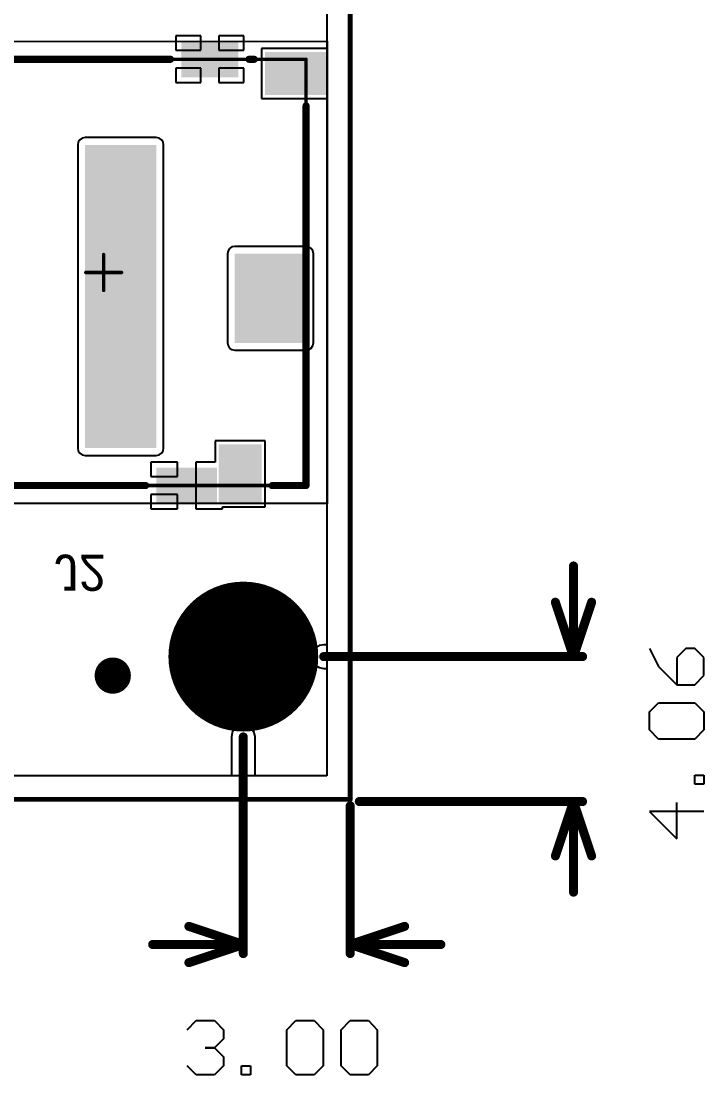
# Model space of a CAD drawing. Header units: millimetres. Extents: x -0.4 to 7.76, y -3.34 to 0.42.
# Drawn here: x 7.001 to 7.755, y -3.338 to -2.175 of the extents above; entities that cross this region are included whole.
import ezdxf

# ---------------------------------------------------------------- set-up
doc = ezdxf.new("R2010")
doc.units = ezdxf.units.MM
doc.header["$MEASUREMENT"] = 0
for name, color, linetype in [('BottomLayer', 5, 'Continuous'), ('BottomOverlay', 54, 'Continuous'), ('BottomPaste', 16, 'Continuous'), ('BottomSolder', 6, 'Continuous'), ('KeepOutLayer', 6, 'Continuous'), ('Mechanical13', 56, 'Continuous'), ('Mechanical15', 56, 'Continuous'), ('MultiLayer', 9, 'Continuous'), ('TopLayer', 1, 'Continuous'), ('TopSolder', 216, 'Continuous'), ('ViaHoleLayer', 16, 'Continuous')]:
    doc.layers.add(name, color=color, linetype=linetype)

# ---------------------------------------------------------------- blocks, each defined once
blk = doc.blocks.new('HIRO_DM3D_SF_V_B_25')
at = {"layer": 'BottomLayer'}
for points in [[(-0.1644, 0.247), (-0.1919, 0.247), (-0.1644, 0.1781), (-0.1919, 0.1781)], [(-0.1211, 0.247), (-0.1486, 0.247), (-0.1211, 0.1781), (-0.1486, 0.1781)], [(-0.0778, 0.247), (-0.1053, 0.247), (-0.0778, 0.1781), (-0.1053, 0.1781)], [(-0.0344, 0.247), (-0.062, 0.247), (-0.0344, 0.1781), (-0.062, 0.1781)], [(-0.0187, 0.1781), (0.0089, 0.1781), (-0.0187, 0.247), (0.0089, 0.247)], [(0.0246, 0.1781), (0.0522, 0.1781), (0.0246, 0.247), (0.0522, 0.247)], [(0.0679, 0.1781), (0.0955, 0.1781), (0.0679, 0.247), (0.0955, 0.247)], [(0.1112, 0.1781), (0.1388, 0.1781), (0.1112, 0.247), (0.1388, 0.247)], [(-0.251, 0.1781), (-0.1998, 0.1781), (-0.251, 0.2372), (-0.1998, 0.2372)], [(0.1919, 0.1781), (0.251, 0.1781), (0.1919, 0.2372), (0.251, 0.2372)], [(-0.1939, -0.0581), (0.1407, -0.0581), (-0.1939, 0.0207), (0.1407, 0.0207)], [(-0.2195, -0.062), (-0.251, -0.062), (-0.2195, -0.1211), (-0.251, -0.1211)], [(0.2195, -0.1447), (0.251, -0.1447), (0.2195, -0.0896), (0.251, -0.0896)], [(-0.251, -0.1703), (-0.1939, -0.1703), (-0.251, -0.1309), (-0.1939, -0.1309)], [(-0.0778, -0.2234), (0.0207, -0.2234), (-0.0778, -0.1447), (0.0207, -0.1447)], [(0.1998, -0.2431), (0.2392, -0.2431), (0.1998, -0.1821), (0.2392, -0.1821)]]:
    blk.add_solid(points, dxfattribs=at)
at = {"layer": 'BottomOverlay'}
for points, const_width in [([(0.1299, 0.2687, 1), (0.1201, 0.2687, 1)], 0.00984), ([(0.1176, 0.2687, 1), (0.1225, 0.2687, 1)], 0.00492), ([(0.1275, 0.2687, 1), (0.1324, 0.2687, 1)], 0.00492), ([(0.1526, 0.2274, 1), (0.1565, 0.2274, 1)], 0.00394), ([(0.1742, 0.2274, 1), (0.1781, 0.2274, 1)], 0.00394), ([(-0.2372, 0.1624, 1), (-0.2333, 0.1624, 1)], 0.00394), ([(0.2333, 0.1624, 1), (0.2372, 0.1624, 1)], 0.00394), ([(-0.2372, -0.0463, 1), (-0.2333, -0.0463, 1)], 0.00394), ([(0.2333, -0.0738, 1), (0.2372, -0.0738, 1)], 0.00394), ([(0.2333, -0.1604, 1), (0.2372, -0.1604, 1)], 0.00394), ([(0.2333, -0.1663, 1), (0.2372, -0.1663, 1)], 0.00394), ([(-0.2372, -0.186, 1), (-0.2333, -0.186, 1)], 0.00394), ([(-0.2372, -0.2234, 1), (-0.2333, -0.2234, 1)], 0.00394), ([(-0.2372, -0.2234, 1), (-0.2333, -0.2234, 1)], 0.00394), ([(0.1821, -0.2234, 1), (0.186, -0.2234, 1)], 0.00394)]:
    blk.add_lwpolyline(points, format="xyb", close=True, dxfattribs=dict(at, const_width=const_width))
at = {"layer": 'BottomOverlay', "const_width": 0.00787}
for points in [[(0.1545, 0.2274), (0.1762, 0.2274)], [(-0.2352, 0.1624), (-0.2352, -0.0463)], [(0.2352, 0.1624), (0.2352, -0.0738)], [(0.2352, -0.1604), (0.2352, -0.1663)], [(-0.2352, -0.186), (-0.2352, -0.2234)], [(-0.2352, -0.2234), (0.1841, -0.2234)]]:
    blk.add_lwpolyline(points, dxfattribs=at)
at = {"layer": 'BottomPaste'}
for points in [[(-0.1644, 0.247), (-0.1919, 0.247), (-0.1644, 0.1781), (-0.1919, 0.1781)], [(-0.1211, 0.247), (-0.1486, 0.247), (-0.1211, 0.1781), (-0.1486, 0.1781)], [(-0.0778, 0.247), (-0.1053, 0.247), (-0.0778, 0.1781), (-0.1053, 0.1781)], [(-0.0344, 0.247), (-0.062, 0.247), (-0.0344, 0.1781), (-0.062, 0.1781)], [(-0.0187, 0.1781), (0.0089, 0.1781), (-0.0187, 0.247), (0.0089, 0.247)], [(0.0246, 0.1781), (0.0522, 0.1781), (0.0246, 0.247), (0.0522, 0.247)], [(0.0679, 0.1781), (0.0955, 0.1781), (0.0679, 0.247), (0.0955, 0.247)], [(0.1112, 0.1781), (0.1388, 0.1781), (0.1112, 0.247), (0.1388, 0.247)], [(-0.251, 0.1781), (-0.1998, 0.1781), (-0.251, 0.2372), (-0.1998, 0.2372)], [(0.1919, 0.1781), (0.251, 0.1781), (0.1919, 0.2372), (0.251, 0.2372)], [(-0.2195, -0.062), (-0.251, -0.062), (-0.2195, -0.1211), (-0.251, -0.1211)], [(0.2195, -0.1447), (0.251, -0.1447), (0.2195, -0.0896), (0.251, -0.0896)], [(-0.251, -0.1703), (-0.1939, -0.1703), (-0.251, -0.1309), (-0.1939, -0.1309)], [(0.1998, -0.2431), (0.2392, -0.2431), (0.1998, -0.1821), (0.2392, -0.1821)]]:
    blk.add_solid(points, dxfattribs=at)
at = {"layer": 'BottomSolder'}
for points in [[(-0.1604, 0.251), (-0.1959, 0.251), (-0.1604, 0.1741), (-0.1959, 0.1741)], [(-0.1171, 0.251), (-0.1526, 0.251), (-0.1171, 0.1741), (-0.1526, 0.1741)], [(-0.0738, 0.251), (-0.1093, 0.251), (-0.0738, 0.1741), (-0.1093, 0.1741)], [(-0.0304, 0.251), (-0.066, 0.251), (-0.0304, 0.1741), (-0.066, 0.1741)], [(-0.0227, 0.1741), (0.0129, 0.1741), (-0.0227, 0.251), (0.0129, 0.251)], [(0.0206, 0.1741), (0.0562, 0.1741), (0.0206, 0.251), (0.0562, 0.251)], [(0.0639, 0.1741), (0.0995, 0.1741), (0.0639, 0.251), (0.0995, 0.251)], [(0.1072, 0.1741), (0.1428, 0.1741), (0.1072, 0.251), (0.1428, 0.251)], [(-0.255, 0.1741), (-0.1958, 0.1741), (-0.255, 0.2412), (-0.1958, 0.2412)], [(0.1879, 0.1741), (0.255, 0.1741), (0.1879, 0.2412), (0.255, 0.2412)], [(-0.2155, -0.058), (-0.255, -0.058), (-0.2155, -0.1251), (-0.255, -0.1251)], [(0.2155, -0.1487), (0.255, -0.1487), (0.2155, -0.0856), (0.255, -0.0856)], [(-0.255, -0.1743), (-0.1899, -0.1743), (-0.255, -0.1269), (-0.1899, -0.1269)], [(0.1958, -0.2471), (0.2432, -0.2471), (0.1958, -0.1781), (0.2432, -0.1781)]]:
    blk.add_solid(points, dxfattribs=at)
at = {"layer": 'Mechanical13', "const_width": 0.00394}
for points in [[(-0.2352, 0.2274), (-0.2352, -0.2234)], [(-0.2352, 0.2274), (0.2352, 0.2274)], [(0.2352, 0.2274), (0.2352, -0.2234)], [(-0.2352, -0.2234), (0.2352, -0.2234)]]:
    blk.add_lwpolyline(points, dxfattribs=at)
at = {"layer": 'Mechanical13', "const_width": 0.00197}
for points in [[(-0.2362, 0.2274, 1), (-0.2343, 0.2274, 1)], [(-0.2362, 0.2274, 1), (-0.2343, 0.2274, 1)], [(0.2343, 0.2274, 1), (0.2362, 0.2274, 1)], [(0.2343, 0.2274, 1), (0.2362, 0.2274, 1)], [(-0.2362, -0.2234, 1), (-0.2343, -0.2234, 1)], [(-0.2362, -0.2234, 1), (-0.2343, -0.2234, 1)], [(0.2343, -0.2234, 1), (0.2362, -0.2234, 1)], [(0.2343, -0.2234, 1), (0.2362, -0.2234, 1)]]:
    blk.add_lwpolyline(points, format="xyb", close=True, dxfattribs=at)
at = {"layer": 'Mechanical15'}
for points, const_width in [([(-0.2549, 0.251), (-0.2549, -0.247)], 0.00197), ([(-0.2549, 0.251), (0.2549, 0.251)], 0.00197), ([(0.2549, 0.251), (0.2549, -0.247)], 0.00197), ([(0, 0.0197), (0, -0.0197)], 0.00394), ([(-0.0197, 0), (0.0197, 0)], 0.00394), ([(-0.2549, -0.247), (0.2549, -0.247)], 0.00197)]:
    blk.add_lwpolyline(points, dxfattribs=dict(at, const_width=const_width))
for points, const_width in [([(-0.2554, 0.251, 1), (-0.2544, 0.251, 1)], 0.000984), ([(-0.2554, 0.251, 1), (-0.2544, 0.251, 1)], 0.000984), ([(0.2544, 0.251, 1), (0.2554, 0.251, 1)], 0.000984), ([(0.2544, 0.251, 1), (0.2554, 0.251, 1)], 0.000984), ([(-0.001, 0.0197, 1), (0.001, 0.0197, 1)], 0.00197), ([(-0.0207, 0, 1), (-0.0187, 0, 1)], 0.00197), ([(0.0187, 0, 1), (0.0207, 0, 1)], 0.00197), ([(-0.001, -0.0197, 1), (0.001, -0.0197, 1)], 0.00197), ([(-0.2554, -0.247, 1), (-0.2544, -0.247, 1)], 0.000984), ([(-0.2554, -0.247, 1), (-0.2544, -0.247, 1)], 0.000984), ([(0.2544, -0.247, 1), (0.2554, -0.247, 1)], 0.000984), ([(0.2544, -0.247, 1), (0.2554, -0.247, 1)], 0.000984)]:
    blk.add_lwpolyline(points, format="xyb", close=True, dxfattribs=dict(at, const_width=const_width))

msp = doc.modelspace()

# ---------------------------------------------------------------- linework, layer by layer
at = {"layer": 'BottomLayer'}
for p, q in [((7.339, -0.0287), (7.339, -2.2056)), ((7.1999, -2.1917), (7.1723, -2.1917)), ((7.1723, -2.1917), (7.1723, -2.2074)), ((7.1999, -2.2074), (7.1999, -2.1917)), ((7.2474, -2.1917), (7.2199, -2.1917)), ((7.2199, -2.1917), (7.2199, -2.2074)), ((7.2474, -2.2074), (7.2474, -2.1917)), ((7.1723, -2.2074), (7.1999, -2.2074)), ((7.2199, -2.2074), (7.2474, -2.2074)), ((7.339, -2.2056), (7.2669, -2.2056)), ((7.2669, -2.2056), (7.2669, -2.2607)), ((7.1999, -2.2274), (7.1723, -2.2274)), ((7.1723, -2.2274), (7.1723, -2.2432)), ((7.1999, -2.2432), (7.1999, -2.2274)), ((7.2474, -2.2274), (7.2199, -2.2274)), ((7.2199, -2.2274), (7.2199, -2.2432)), ((7.2474, -2.2432), (7.2474, -2.2274)), ((7.1723, -2.2432), (7.1999, -2.2432)), ((7.2199, -2.2432), (7.2474, -2.2432)), ((7.2669, -2.2607), (7.339, -2.2607)), ((7.339, -2.2607), (7.339, -3.0082)), ((7.0646, -2.3089), (7.064, -2.3119)), ((7.064, -2.3119), (7.064, -2.6466)), ((7.0664, -2.3063), (7.0646, -2.3089)), ((7.069, -2.3045), (7.0664, -2.3063)), ((7.0721, -2.3039), (7.069, -2.3045)), ((7.1508, -2.3039), (7.0721, -2.3039)), ((7.1539, -2.3045), (7.1508, -2.3039)), ((7.1565, -2.3063), (7.1539, -2.3045)), ((7.1582, -2.3089), (7.1565, -2.3063)), ((7.1588, -2.3119), (7.1582, -2.3089)), ((7.1588, -2.6466), (7.1588, -2.3119)), ((7.23, -2.4289), (7.2294, -2.432)), ((7.2317, -2.4263), (7.23, -2.4289)), ((7.2343, -2.4246), (7.2317, -2.4263)), ((7.2374, -2.424), (7.2343, -2.4246)), ((7.3162, -2.424), (7.2374, -2.424)), ((7.3192, -2.4246), (7.3162, -2.424)), ((7.3218, -2.4263), (7.3192, -2.4246)), ((7.3236, -2.4289), (7.3218, -2.4263)), ((7.3242, -2.432), (7.3236, -2.4289)), ((7.2294, -2.432), (7.2294, -2.5304)), ((7.3242, -2.5304), (7.3242, -2.432)), ((7.2294, -2.5304), (7.23, -2.5335)), ((7.23, -2.5335), (7.2317, -2.5361)), ((7.3218, -2.5361), (7.3236, -2.5335)), ((7.3236, -2.5335), (7.3242, -2.5304)), ((7.2317, -2.5361), (7.2343, -2.5379)), ((7.2343, -2.5379), (7.2374, -2.5385)), ((7.2374, -2.5385), (7.3162, -2.5385)), ((7.3162, -2.5385), (7.3192, -2.5379)), ((7.3192, -2.5379), (7.3218, -2.5361)), ((7.2709, -2.6387), (7.2158, -2.6387)), ((7.2158, -2.6387), (7.2158, -2.6622)), ((7.2709, -2.7115), (7.2709, -2.6387)), ((7.064, -2.6466), (7.0646, -2.6496)), ((7.0646, -2.6496), (7.0664, -2.6523)), ((7.1565, -2.6523), (7.1582, -2.6496)), ((7.1582, -2.6496), (7.1588, -2.6466)), ((7.0664, -2.6523), (7.069, -2.654)), ((7.069, -2.654), (7.0721, -2.6546)), ((7.0721, -2.6546), (7.1508, -2.6546)), ((7.1743, -2.6622), (7.1447, -2.6622)), ((7.1447, -2.6622), (7.1447, -2.6779)), ((7.1508, -2.6546), (7.1539, -2.654)), ((7.1539, -2.654), (7.1565, -2.6523)), ((7.1743, -2.6779), (7.1743, -2.6622)), ((7.2158, -2.6622), (7.1943, -2.6622)), ((7.1943, -2.6622), (7.1943, -2.6879)), ((7.1447, -2.6779), (7.1743, -2.6779)), ((7.1743, -2.6979), (7.1447, -2.6979)), ((7.1447, -2.6979), (7.1447, -2.7137)), ((7.1743, -2.7137), (7.1743, -2.6979)), ((7.1943, -2.6879), (7.1943, -2.7137)), ((7.1447, -2.7137), (7.1743, -2.7137)), ((7.1943, -2.7137), (7.2238, -2.7137)), ((7.2238, -2.7137), (7.2238, -2.7115)), ((7.2238, -2.7115), (7.2709, -2.7115)), ((7.339, -3.0082), (0.0287, -3.0082))]:
    msp.add_line(p, q, dxfattribs=at)
for points, const_width in [([(7.2075, -2.8767, 1), (7.2862, -2.8767, 1)], 0.0787), ([(7.0927, -2.8977, 1), (7.1127, -2.8977, 1)], 0.02)]:
    msp.add_lwpolyline(points, format="xyb", close=True, dxfattribs=dict(at, const_width=const_width))
at = {"layer": 'BottomSolder', "const_width": 0.0827}
msp.add_lwpolyline([(7.2055, -2.8767, 1), (7.2882, -2.8767, 1)], format="xyb", close=True, dxfattribs=at)
at = {"layer": 'KeepOutLayer'}
for points, const_width in [([(7.3649, -3.0342), (7.3649, -0.0027)], 0.00551), ([(7.3649, -3.0342), (7.3649, -0.0027)], 0.005), ([(0.0027, -3.0342), (7.3649, -3.0342)], 0.005), ([(0.0027, -3.0342), (7.3649, -3.0342)], 0.000394)]:
    msp.add_lwpolyline(points, dxfattribs=dict(at, const_width=const_width))
for points, const_width in [([(7.3636, -3.0342, 1), (7.3663, -3.0342, 1)], 0.00276), ([(7.3637, -3.0342, 1), (7.3662, -3.0342, 1)], 0.0025), ([(7.3637, -3.0342, 1), (7.3662, -3.0342, 1)], 0.0025), ([(7.3648, -3.0342, 1), (7.365, -3.0342, 1)], 0.000197)]:
    msp.add_lwpolyline(points, format="xyb", close=True, dxfattribs=dict(at, const_width=const_width))
at = {"layer": 'MultiLayer'}
for points, const_width in [([(7.2075, -2.8767, 1), (7.2862, -2.8767, 1)], 0.0787), ([(7.0927, -2.8977, 1), (7.1127, -2.8977, 1)], 0.02)]:
    msp.add_lwpolyline(points, format="xyb", close=True, dxfattribs=dict(at, const_width=const_width))
at = {"layer": 'TopLayer'}
for p, q in [((7.339, -0.1733), (7.339, -2.8636)), ((7.3234, -2.8717), (7.3224, -2.8767)), ((7.3263, -2.8674), (7.3234, -2.8717)), ((7.3305, -2.8646), (7.3263, -2.8674)), ((7.3356, -2.8636), (7.3305, -2.8646)), ((7.339, -2.8636), (7.3356, -2.8636)), ((7.6954, -2.8677), (7.7054, -2.8877)), ((7.7354, -2.8677), (7.7254, -2.8777)), ((7.7454, -2.8677), (7.7354, -2.8677)), ((7.7554, -2.8777), (7.7454, -2.8677)), ((7.3224, -2.8767), (7.3234, -2.8817)), ((7.3234, -2.8817), (7.3263, -2.886)), ((7.7254, -2.8777), (7.7254, -2.9077)), ((7.7554, -2.8977), (7.7554, -2.8777)), ((7.3263, -2.886), (7.3305, -2.8888)), ((7.3305, -2.8888), (7.3356, -2.8898)), ((7.3356, -2.8898), (7.339, -2.8898)), ((7.339, -2.8898), (7.339, -3.0082)), ((7.7054, -2.8877), (7.7254, -2.9077)), ((7.7254, -2.9077), (7.7454, -2.9077)), ((7.7454, -2.9077), (7.7554, -2.8977)), ((7.6954, -2.9377), (7.7054, -2.9277)), ((7.7054, -2.9277), (7.7454, -2.9277)), ((7.7454, -2.9277), (7.7554, -2.9377)), ((7.6954, -2.9577), (7.6954, -2.9377)), ((7.7554, -2.9377), (7.7554, -2.9577)), ((7.2418, -2.9533), (7.2375, -2.9562)), ((7.2468, -2.9523), (7.2418, -2.9533)), ((7.2519, -2.9533), (7.2468, -2.9523)), ((7.2561, -2.9562), (7.2519, -2.9533)), ((7.2347, -2.9604), (7.2337, -2.9654)), ((7.2337, -2.9654), (7.2337, -3.0082)), ((7.2375, -2.9562), (7.2347, -2.9604)), ((7.259, -2.9604), (7.2561, -2.9562)), ((7.26, -2.9654), (7.259, -2.9604)), ((7.26, -3.0082), (7.26, -2.9654)), ((7.7054, -2.9677), (7.6954, -2.9577)), ((7.7554, -2.9577), (7.7454, -2.9677)), ((7.7454, -2.9677), (7.7054, -2.9677)), ((7.2337, -3.0082), (0.0287, -3.0082)), ((7.339, -3.0082), (7.26, -3.0082)), ((7.7454, -3.0177), (7.7454, -3.0077)), ((7.7454, -3.0077), (7.7554, -3.0077)), ((7.7554, -3.0077), (7.7554, -3.0177)), ((7.7554, -3.0177), (7.7454, -3.0177)), ((7.7254, -3.0777), (7.7254, -3.0377)), ((7.7554, -3.0477), (7.6954, -3.0477)), ((7.6954, -3.0477), (7.7254, -3.0777)), ((7.1849, -3.2885), (7.1949, -3.2785)), ((7.1949, -3.2785), (7.2149, -3.2785)), ((7.2149, -3.2785), (7.2249, -3.2885)), ((7.2949, -3.2885), (7.3049, -3.2785)), ((7.3049, -3.2785), (7.3249, -3.2785)), ((7.3249, -3.2785), (7.3349, -3.2885)), ((7.3549, -3.2885), (7.3649, -3.2785)), ((7.3649, -3.2785), (7.3849, -3.2785)), ((7.3849, -3.2785), (7.3948, -3.2885)), ((7.2249, -3.2885), (7.2249, -3.2985)), ((7.2949, -3.3285), (7.2949, -3.2885)), ((7.3349, -3.2885), (7.3349, -3.3285)), ((7.3549, -3.3285), (7.3549, -3.2885)), ((7.3948, -3.2885), (7.3948, -3.3285)), ((7.2249, -3.2985), (7.2149, -3.3085)), ((7.2149, -3.3085), (7.2049, -3.3085)), ((7.2049, -3.3085), (7.2149, -3.3085)), ((7.2149, -3.3085), (7.2249, -3.3185)), ((7.2249, -3.3185), (7.2249, -3.3285)), ((7.1949, -3.3384), (7.1849, -3.3285)), ((7.2249, -3.3285), (7.2149, -3.3384)), ((7.2449, -3.3384), (7.2449, -3.3285)), ((7.2449, -3.3285), (7.2549, -3.3285)), ((7.2549, -3.3285), (7.2549, -3.3384)), ((7.3049, -3.3384), (7.2949, -3.3285)), ((7.3349, -3.3285), (7.3249, -3.3384)), ((7.3649, -3.3384), (7.3549, -3.3285)), ((7.3948, -3.3285), (7.3849, -3.3384)), ((7.2149, -3.3384), (7.1949, -3.3384)), ((7.2549, -3.3384), (7.2449, -3.3384)), ((7.3249, -3.3384), (7.3049, -3.3384)), ((7.3849, -3.3384), (7.3649, -3.3384))]:
    msp.add_line(p, q, dxfattribs=at)
at = {"layer": 'TopLayer', "const_width": 0.01}
for points in [[(7.6114, -2.8767), (7.6114, -2.7767)], [(7.5914, -2.8167), (7.6114, -2.8767)], [(7.6114, -2.8767), (7.6314, -2.8167)], [(7.3356, -2.8767), (7.6214, -2.8767)], [(7.2468, -3.2045), (7.2468, -2.9654)], [(7.3749, -3.0367), (7.6214, -3.0367)], [(7.5914, -3.0967), (7.6114, -3.0367)], [(7.6114, -3.1367), (7.6114, -3.0367)], [(7.6114, -3.0367), (7.6314, -3.0967)], [(7.3649, -3.2045), (7.3649, -3.0414)], [(7.1868, -3.1745), (7.2468, -3.1945)], [(7.3649, -3.1945), (7.4249, -3.1745)], [(7.1468, -3.1945), (7.2468, -3.1945)], [(7.1868, -3.2145), (7.2468, -3.1945)], [(7.3649, -3.1945), (7.4649, -3.1945)], [(7.3649, -3.1945), (7.4249, -3.2145)]]:
    msp.add_lwpolyline(points, dxfattribs=at)
at = {"layer": 'TopLayer'}
for points, const_width in [([(7.6089, -2.7767, 1), (7.6139, -2.7767, 1)], 0.005), ([(7.2075, -2.8767, 1), (7.2862, -2.8767, 1)], 0.0787), ([(7.5889, -2.8167, 1), (7.5939, -2.8167, 1)], 0.005), ([(7.6289, -2.8167, 1), (7.6339, -2.8167, 1)], 0.005), ([(7.3331, -2.8767, 1), (7.3381, -2.8767, 1)], 0.005), ([(7.6089, -2.8767, 1), (7.6139, -2.8767, 1)], 0.005), ([(7.6089, -2.8767, 1), (7.6139, -2.8767, 1)], 0.005), ([(7.6089, -2.8767, 1), (7.6139, -2.8767, 1)], 0.005), ([(7.6189, -2.8767, 1), (7.6239, -2.8767, 1)], 0.005), ([(7.0927, -2.8977, 1), (7.1127, -2.8977, 1)], 0.02), ([(7.2443, -2.9654, 1), (7.2493, -2.9654, 1)], 0.005), ([(7.3724, -3.0367, 1), (7.3774, -3.0367, 1)], 0.005), ([(7.6089, -3.0367, 1), (7.6139, -3.0367, 1)], 0.005), ([(7.6089, -3.0367, 1), (7.6139, -3.0367, 1)], 0.005), ([(7.6089, -3.0367, 1), (7.6139, -3.0367, 1)], 0.005), ([(7.6189, -3.0367, 1), (7.6239, -3.0367, 1)], 0.005), ([(7.3624, -3.0414, 1), (7.3674, -3.0414, 1)], 0.005), ([(7.5889, -3.0967, 1), (7.5939, -3.0967, 1)], 0.005), ([(7.6289, -3.0967, 1), (7.6339, -3.0967, 1)], 0.005), ([(7.6089, -3.1367, 1), (7.6139, -3.1367, 1)], 0.005), ([(7.1843, -3.1745, 1), (7.1893, -3.1745, 1)], 0.005), ([(7.4224, -3.1745, 1), (7.4274, -3.1745, 1)], 0.005), ([(7.1443, -3.1945, 1), (7.1493, -3.1945, 1)], 0.005), ([(7.2443, -3.1945, 1), (7.2493, -3.1945, 1)], 0.005), ([(7.2443, -3.1945, 1), (7.2493, -3.1945, 1)], 0.005), ([(7.2443, -3.1945, 1), (7.2493, -3.1945, 1)], 0.005), ([(7.3624, -3.1945, 1), (7.3674, -3.1945, 1)], 0.005), ([(7.3624, -3.1945, 1), (7.3674, -3.1945, 1)], 0.005), ([(7.3624, -3.1945, 1), (7.3674, -3.1945, 1)], 0.005), ([(7.4624, -3.1945, 1), (7.4674, -3.1945, 1)], 0.005), ([(7.1843, -3.2145, 1), (7.1893, -3.2145, 1)], 0.005), ([(7.2443, -3.2045, 1), (7.2493, -3.2045, 1)], 0.005), ([(7.3624, -3.2045, 1), (7.3674, -3.2045, 1)], 0.005), ([(7.4224, -3.2145, 1), (7.4274, -3.2145, 1)], 0.005)]:
    msp.add_lwpolyline(points, format="xyb", close=True, dxfattribs=dict(at, const_width=const_width))
at = {"layer": 'TopSolder', "const_width": 0.0827}
msp.add_lwpolyline([(7.2055, -2.8767, 1), (7.2882, -2.8767, 1)], format="xyb", close=True, dxfattribs=at)
at = {"layer": 'ViaHoleLayer'}
for points, const_width in [([(7.2173, -2.8767, 1), (7.2764, -2.8767, 1)], 0.0591), ([(7.0979, -2.8977, 1), (7.1075, -2.8977, 1)], 0.00957)]:
    msp.add_lwpolyline(points, format="xyb", close=True, dxfattribs=dict(at, const_width=const_width))

# ---------------------------------------------------------------- block references
at = {"rotation": 90}
msp.add_blockref('HIRO_DM3D_SF_V_B_25', (7.0927, -2.4527), dxfattribs=at)

# ---------------------------------------------------------------- texts
at = {"layer": 'BottomOverlay', "text_generation_flag": 2}
msp.add_text('J2', height=0.03989, rotation=180, dxfattribs=at).set_placement((7.0385, -2.7642))

doc.saveas('drawing.dxf')
